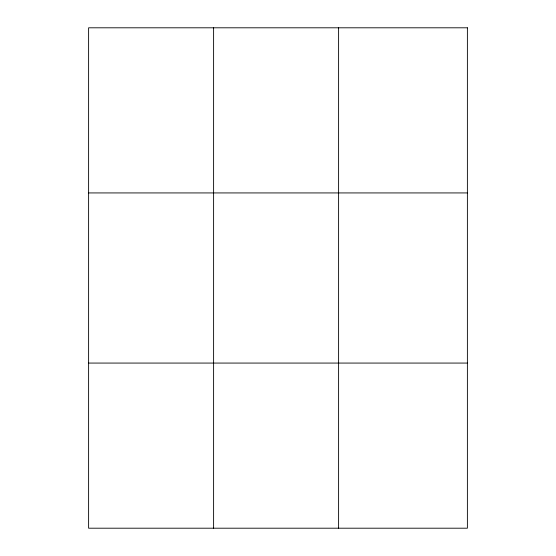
<?xml version="1.0" encoding="UTF-8"?>
<svg xmlns="http://www.w3.org/2000/svg" width="556" height="556" viewBox="0 0 556 556"><rect width="100%" height="100%" fill="white"/><g stroke="black" fill="none" stroke-linecap="round" stroke-linejoin="round"><path stroke-width="0.83" d="M213.608 528.2L213.608 27.8M338.604 528.2L338.604 27.8M88.612 192.932L467.387 192.932M88.612 363.068L467.387 363.068M467.387 27.8L467.387 528.2L88.612 528.2L88.612 27.8L467.387 27.8"/></g></svg>
